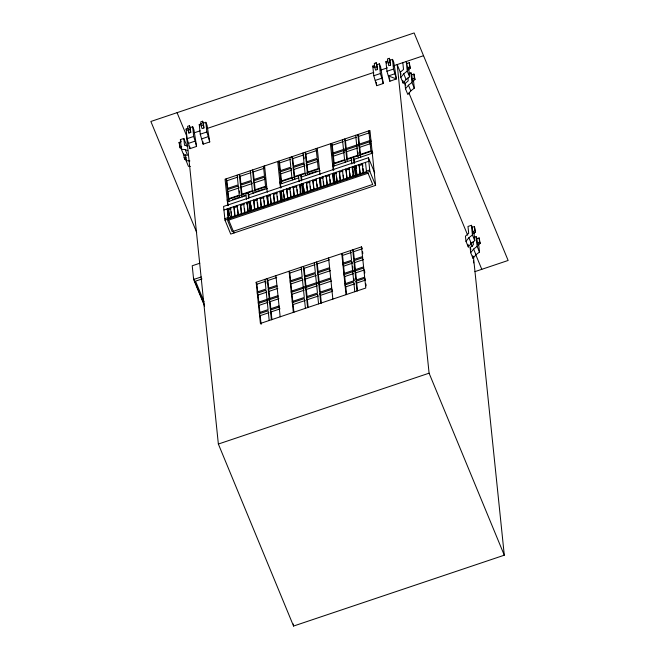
<?xml version="1.0" encoding="UTF-8"?>
<svg xmlns="http://www.w3.org/2000/svg" width="659" height="659" viewBox="0 0 659 659"><rect width="100%" height="100%" fill="white"/><g stroke="black" fill="none" stroke-linecap="round" stroke-linejoin="round"><path stroke-width="0.99" d="M408.794 69.047L409.593 76.782L406.092 79.517L403.151 83.141L400.796 77.449L403.736 73.833L407.237 71.09L406.241 61.427L408.218 69.846L410.318 68.149L409.255 62.679L407.064 63.412M413.49 80.423L414.289 88.158L410.788 90.893L407.847 94.517L405.499 88.825L408.44 85.209L411.941 82.466L410.944 72.803L409.223 73.38M465.979 241.326L468.92 237.701L472.421 234.966L471.424 225.304L467.989 226.457L468.697 233.311L465.443 236.177L465.979 241.326L468.327 247.01L471.267 243.393L474.768 240.65L473.969 232.924M478.673 244.3L479.472 252.026L475.971 254.769L473.03 258.386L470.683 252.702L473.623 249.077L477.116 246.342L476.119 236.68L474.406 237.256M407.559 68.248L409.659 66.551L409.255 62.679M412.262 79.624L414.354 77.927L413.959 74.055L411.76 74.788L412.262 79.624L412.921 81.222L415.013 79.525L413.959 74.055M472.742 232.125L474.834 230.428L474.439 226.548L472.239 227.289L472.742 232.125L473.401 233.714L475.493 232.017L474.439 226.548M477.445 243.501L479.538 241.795L479.134 237.924L476.943 238.665L477.445 243.501L478.104 245.09L480.197 243.393L479.134 237.924M470.683 252.702L470.147 247.553L473.401 244.687L473.096 241.746M387.484 61.098L385.952 61.616L386.948 71.279L389.84 81.246L396.413 78.94L393.761 62.341L392.525 59.384L390.095 60.208L390.589 65.043L388.744 65.669L387.459 58.939L389.304 58.313L390.095 60.208M189.454 125.712L187.609 126.339L188.013 130.21L188.902 133.069L190.748 132.434L190.245 127.607L189.454 125.712L190.748 132.434M202.61 121.24L200.764 121.866L201.16 125.737L202.058 128.596L203.903 127.97L203.4 123.134L202.61 121.24L203.903 127.97M376.149 62.786L374.304 63.412L374.707 67.284L375.597 70.142L377.442 69.508L376.94 64.681L376.149 62.786L377.442 69.508M190.245 127.607L192.683 126.775L193.919 129.741L196.571 146.413L189.998 148.646L187.107 138.678L186.102 129.016L188.4 128.233M203.4 123.134L205.83 122.31L207.066 125.268L209.727 141.94L203.145 144.173L200.254 134.205L199.257 124.543L201.555 123.76M376.94 64.681L379.37 63.849L380.614 66.806L383.266 83.487L376.684 85.719L373.793 75.752L372.796 66.089L374.328 65.57M188.013 130.21L189.858 129.584M201.16 125.737L203.005 125.111M374.707 67.284L376.553 66.658M387.854 62.811L389.7 62.185L389.304 58.313M187.107 138.678L193.68 136.446L192.683 126.775M200.254 134.205L206.835 131.973L205.83 122.31M373.793 75.752L380.375 73.52L379.37 63.849M386.948 71.279L393.522 69.047L392.525 59.384M188.581 143.341L195.155 141.1L193.68 136.446M201.728 138.868L208.31 136.635L206.835 131.973M375.268 80.414L381.849 78.174L380.375 73.52M394.996 73.709L388.423 75.942L396.413 78.94L393.522 69.047M194.273 132.788L200.13 130.82M206.959 128.53L373.785 72.432M380.614 70.134L387.443 67.836M393.291 65.867L423.539 55.702M181.39 149.28L185.204 149.56L187.551 155.252L183.737 154.972L181.39 149.28L180.393 139.617L183.82 138.464L186.167 144.156L186.373 146.109M181.653 148.077L180.121 147.929L179.067 142.459L181.258 141.718M227.75 188.507L226.943 180.739L237.932 177.04M240.93 184.075L240.123 176.307L251.104 172.617M254.127 179.709L253.32 171.933L264.284 168.251M280.404 170.739L279.605 162.962L290.578 159.272M293.601 166.365L292.794 158.597L303.774 154.906M306.872 162.913L305.965 154.165L316.946 150.474M333.083 153.02L332.284 145.252L343.257 141.561M346.263 148.662L345.456 140.886L356.453 137.187M359.427 144.164L358.628 136.397L369.6 132.706M331.428 153.498L370.943 140.21M238.27 186.003L239.217 195.155L228.228 198.845L227.281 189.701L238.27 186.003L239.052 187.906L228.063 191.596L228.904 199.726M251.441 181.579L252.381 190.723L241.408 194.413L240.461 185.27L251.441 181.579L251.977 182.881M264.597 177.156L265.544 186.299L254.58 189.981L253.633 180.838L264.597 177.156L265.14 178.457M290.94 168.292L291.888 177.444L280.907 181.134L279.968 171.983L290.94 168.292L291.723 170.195L280.75 173.885L281.591 182.008M304.112 163.869L305.059 173.012L294.079 176.703L293.14 167.559L304.112 163.869L304.895 165.763L293.922 169.454L294.655 176.563M317.284 159.437L318.223 168.58L307.251 172.271L306.303 163.127L317.284 159.437L318.066 161.331L307.086 165.022L307.827 172.139M331.551 154.643L371.058 141.356M359.748 147.254L370.72 143.563L369.963 141.726L370.91 150.87L359.929 154.56L358.99 145.417L359.748 147.254L360.481 154.363M242.01 194.339L241.268 187.222L252.249 183.531M255.181 189.907L254.44 182.798L265.404 179.108M333.429 156.167L344.402 152.476L343.619 150.582L344.566 159.725L333.594 163.416L332.647 154.272L333.429 156.167L334.162 163.284M347.318 158.86L346.585 151.743L357.573 148.053M266.697 186.497L227.19 199.784L228.376 205.6M319.384 168.786L279.869 182.073L281.063 187.889M232.676 199.512L239.085 197.354M242.215 196.366L244.959 195.443M256.302 191.629L264.523 188.869M308.947 173.861L317.177 171.093M227.973 201.679L245.766 195.698M249.143 197.609L248.838 194.669L267.488 188.4M280.652 183.968L298.436 177.988M301.814 179.899L301.509 176.958L320.167 170.681M333.742 170.17L333.339 166.249L351.988 159.98M354.608 163.226L354.204 159.305L372.87 153.028M374.732 172.946L368.439 157.723L223.566 206.44L224.983 220.155L230.732 234.077L375.605 185.36L369.938 130.498L225.065 179.207L227.8 205.666M223.928 209.99L368.809 161.274M224.834 218.697L228.121 217.594L228.516 218.541L227.619 209.834L230.905 208.722L230.518 207.774L231.466 216.984M235.049 215.806L234.2 207.618L237.495 206.514L237.1 205.567L238.056 214.768M241.631 213.59L240.782 205.402L244.077 204.298L243.69 203.351L244.637 212.552M248.221 211.374L247.372 203.186L250.667 202.082L250.272 201.135L251.227 210.345M254.802 209.158L253.954 200.979L257.249 199.866L256.853 198.919L257.809 208.129M261.409 206.934L260.56 198.754L263.855 197.651L263.46 196.695L264.416 205.905M267.15 196.539L266.755 195.591L268.098 205.748L267.15 196.539L270.437 195.435L270.05 194.487L270.997 203.689M274.581 202.511L273.732 194.323L277.027 193.219L276.632 192.271L277.587 201.481M281.162 200.295L280.322 192.115L283.609 191.003L283.222 190.056L284.169 199.265M286.904 189.899L286.508 188.952L287.859 199.109L286.904 189.899L290.199 188.787L289.803 187.84L290.759 197.049M294.334 195.863L293.486 187.683L296.781 186.571L296.393 185.624L297.736 195.781M300.924 193.655L300.076 185.467L303.371 184.363L302.975 183.416L304.318 193.573M306.657 183.251L306.27 182.304L307.613 192.461L306.657 183.251L309.928 182.156L309.541 181.209L310.488 190.41L313.783 189.306L312.836 180.096L314.071 189.232M313.223 181.044L316.518 179.94L316.122 178.993L317.465 189.149M320.653 187.016L319.804 178.836L323.099 177.724L322.712 176.777L323.66 185.986M327.243 184.8L326.394 176.62L329.689 175.508L329.294 174.561L330.25 183.77M333.825 182.592L332.976 174.404L336.271 173.301L335.876 172.345L337.227 182.502M340.514 181.398L339.566 172.188L342.853 171.085L342.466 170.137L343.413 179.347M346.996 178.161L346.148 169.973L349.443 168.869L349.048 167.921L350.003 177.131M353.578 175.945L352.738 167.765L356.025 166.653L355.638 165.706L356.98 175.862M359.32 165.549L358.924 164.602L360.275 174.759L359.32 165.549L362.615 164.437L362.219 163.49L363.175 172.699M366.412 171.093L369.707 169.989M228.179 218.088L366.462 171.595L365.514 162.386M262.002 207.363L264.926 206.382M281.517 200.806L284.441 199.817M224.983 220.155L369.856 171.439L368.439 157.723M199.809 263.229L192.222 265.775L193.639 279.498L204.603 306.04M193.639 279.498L201.226 276.945M202.025 278.946L195.534 281.129L204.15 301.987M361.519 246.87L365.778 288.024L260.412 323.454L256.162 282.299L361.519 246.87L362.31 248.773L353.529 251.722L354.328 259.498M290.644 280.841L289.845 273.065L301.921 269.004M257.743 291.97L256.944 284.194L265.725 281.245L265.923 283.189M268.724 288.28L267.916 280.503L276.698 277.554M304.944 276.105L304.137 268.328L315.109 264.638M318.108 271.673L317.308 263.897L329.376 259.844M343.355 263.188L342.548 255.412L351.329 252.463M257.167 292.019L265.948 289.062L264.943 279.35M276.92 285.372L268.139 288.329L267.134 278.609L267.916 280.503M290.092 280.948L302.16 276.887L301.155 267.167M329.599 267.661L317.531 271.722L316.526 262.002L317.308 263.897M342.771 263.229L351.552 260.28L350.547 250.56M362.524 256.59L353.743 259.539L352.746 249.827L353.529 251.722M269.202 298.618L268.254 289.466L277.035 286.517M305.422 286.434L304.474 277.291L315.447 273.6L316.394 282.744M318.594 282.011L317.646 272.859L329.722 268.806M343.627 266.154L352.4 263.196L351.667 261.425L342.886 264.374L343.627 266.154L344.468 274.284M354.806 269.828L353.867 260.684L362.648 257.735M291.805 292.052L290.965 283.922L303.041 279.869M306.073 287.258L305.232 279.128L316.213 275.437M319.244 282.826L318.404 274.696L330.48 270.643M258.905 303.181L258.064 295.059L266.846 292.102M269.778 298.478L269.037 291.369L277.818 288.411M355.382 269.696L354.649 262.579L363.43 259.63M258.229 302.308L277.983 295.66M291.154 291.237L330.661 277.95M343.833 273.518L363.587 266.879M278.098 296.805L258.344 303.445L259.127 305.348L259.86 312.457M330.785 279.095L291.27 292.374L292.052 294.268L292.893 302.399M363.71 268.015L343.949 274.663L344.739 276.558L345.58 284.688M259.127 305.348L267.908 302.39L267.126 300.496L268.073 309.639L259.292 312.588M270.94 309.779L270.099 301.657L278.881 298.7M292.052 294.268L304.128 290.215M307.061 296.583L306.32 289.474L317.3 285.784M320.225 292.159L319.491 285.042L331.568 280.989M344.739 276.558L353.512 273.609M356.445 279.976L355.712 272.867L364.493 269.918M279.045 305.949L270.264 308.898L269.317 299.754L270.099 301.657M292.217 301.517L304.285 297.464L303.346 288.321M331.724 288.238L319.656 292.291L318.709 283.148L319.491 285.042M344.896 283.807L353.677 280.858L352.73 271.706M364.649 277.167L355.876 280.116L354.929 270.973L355.712 272.867M271.384 319.763L270.379 310.043L279.161 307.094L279.918 308.931L271.146 311.88L271.945 319.656M307.605 307.58L306.6 297.868L317.58 294.178L318.577 303.89M320.776 303.156L319.772 293.436L331.848 289.375L332.63 291.278L320.554 295.331L321.361 303.107M356.997 290.973L355.992 281.261L364.773 278.304L365.506 280.083L356.725 283.041L357.532 290.808M261.096 324.376L260.19 315.628L268.971 312.679M293.922 312.333L293.115 304.557L305.191 300.504M308.165 307.473L307.358 299.705L318.338 296.015M346.601 294.622L345.802 286.846L354.583 283.897M474.966 271.615L508.138 260.462L414.132 32.95L150.862 121.478L196.687 232.388M473.45 256.788L504.292 555.191L293.56 626.05L218.36 444.042L429.091 373.183L397.196 64.557L401.051 74.195M188.136 145.878L184.528 145.326L183.82 138.464M185.492 154.857L186.093 160.656L189.899 160.936M190.344 166.488L188.441 166.348L186.093 160.656M179.462 146.331L181.76 146.553M183.762 153.835L184.166 157.707L186.464 157.929M184.166 157.707L184.825 159.305L186.357 159.453M185.204 149.56L187.799 150.664M385.952 61.616L386.569 63.099M372.796 66.089L373.414 67.564M199.257 124.543L199.875 126.026M186.102 129.016L186.719 130.49M409.659 66.551L410.318 68.149M414.354 77.927L415.013 79.525M410.944 72.803L411.76 74.788M474.834 230.428L475.493 232.017M479.538 241.795L480.197 243.393M471.424 225.304L472.239 227.289M476.119 236.68L476.943 238.665M407.237 71.09L409.593 76.782M411.941 82.466L414.289 88.158M472.421 234.966L474.768 240.65M477.116 246.342L479.472 252.026M403.736 73.833L406.092 79.517M408.44 85.209L410.788 90.893M468.92 237.701L471.267 243.393M473.623 249.077L475.971 254.769M404.247 81.625L405.746 85.571M408.942 93.001L467.692 235.189M470.831 242.776L472.396 246.565M475.526 254.152L481.795 269.317M470.147 247.553L470.93 249.448M372.607 152.377L372.063 151.068L332.556 164.355L333.339 166.249M370.968 151.438L371.775 153.399M358.628 136.397L357.862 134.56L358.867 144.272M369.856 171.439L375.605 185.36M359.995 155.129L360.803 157.089M357.796 155.87L358.603 157.822M354.204 159.305L353.397 157.344L354.007 163.226M345.456 140.886L344.673 138.991L345.678 148.703M346.585 151.743L345.802 149.848L346.741 158.992L357.738 155.302L356.791 146.15M352.738 167.765L352.343 166.809L353.298 176.019M346.799 159.569L347.581 161.463M344.624 160.302L345.407 162.196M346.148 169.973L345.761 169.025L347.104 179.182M429.091 373.183L504.292 555.191M332.284 145.252L331.526 143.415L332.531 153.127M339.566 172.188L339.171 171.241L340.126 180.451M333.652 163.992L334.434 165.887M332.976 174.404L332.589 173.457L333.536 182.667M326.394 176.62L325.999 175.673L327.342 185.83M353.867 260.684L354.649 262.579M319.804 178.836L319.417 177.881L320.365 187.09M305.965 154.165L305.183 152.27L306.188 161.982L317.16 158.292L316.155 148.58M355.992 281.261L356.725 283.041M306.303 163.127L307.086 165.022M342.548 255.412L341.766 253.517L346.016 294.664M307.308 172.847L308.091 174.742M305.117 173.581L305.9 175.475M301.509 176.958L300.726 175.063L301.336 180.937M292.794 158.597L292.011 156.702L293.016 166.414L303.997 162.724L302.992 153.012M345.802 286.846L345.019 284.952L353.792 281.994L354.797 291.715M293.14 167.559L293.922 169.454M300.076 185.467L299.68 184.52L300.636 193.73M294.136 177.271L294.919 179.174M291.945 178.012L292.728 179.907M293.486 187.683L293.098 186.736L294.046 195.945M279.605 162.962L278.839 161.125L279.844 170.846L290.825 167.155L289.82 157.435M279.968 171.983L280.75 173.885M280.973 181.703L281.755 183.597M317.646 272.859L318.404 274.696M280.322 192.115L279.927 191.159L280.882 200.369M319.772 293.436L320.554 295.331M264.02 167.6L263.476 166.29L264.481 176.011L253.517 179.701L252.512 169.981L253.32 171.933M273.732 194.323L273.345 193.375L274.292 202.585M304.137 268.328L303.354 266.434L304.359 276.146L315.332 272.455L314.327 262.743M304.474 277.291L305.232 279.128M265.602 186.868L266.384 188.762M306.32 289.474L305.537 287.579L306.484 296.723L317.457 293.033L316.518 283.889M306.6 297.868L307.358 299.705M253.633 180.838L254.44 182.798M260.56 198.754L260.173 197.807L261.121 207.017M289.845 273.065L289.087 271.228L293.337 312.382M254.638 190.558L255.42 192.453M290.965 283.922L290.207 282.085L302.283 278.032L303.222 287.176M252.446 191.291L253.229 193.194M253.954 200.979L253.567 200.031L254.514 209.232M248.838 194.669L248.056 192.774L248.657 198.647M240.123 176.307L239.341 174.413L240.346 184.125L251.318 180.434L250.321 170.722M293.115 304.557L292.332 302.662L304.409 298.601L305.414 308.321M240.461 185.27L241.268 187.222M247.372 203.186L246.977 202.239L247.932 211.448M241.466 194.982L242.248 196.884M239.275 195.723L240.057 197.618M240.782 205.402L240.395 204.455L241.342 213.664M226.943 180.739L226.161 178.844L227.166 188.556L238.154 184.866L237.149 175.146M227.281 189.701L228.063 191.596M268.254 289.466L269.037 291.369M234.2 207.618L233.805 206.671L234.761 215.88M228.286 199.413L229.068 201.316M270.379 310.043L271.146 311.88M227.619 209.834L227.223 208.887L228.269 219.043L234.027 232.973L233.929 232.017M227.306 209.455L230.782 217.865M256.162 282.299L256.944 284.194M258.064 295.059L257.282 293.164L266.063 290.207L267.01 299.351M177.065 112.664L186.464 135.416L218.36 444.042M260.19 315.628L259.407 313.733L268.188 310.784L269.193 320.496M180.393 139.617L180.97 141.018M179.067 142.459L179.726 144.057M193.491 278.04L195.888 284.227M196.283 285.174L197.848 288.971M198.244 289.919L200.591 295.603M200.979 296.55L202.552 300.347M202.939 301.295L204.117 304.137M389.7 62.185L390.589 65.043M381.849 78.174L383.266 83.487M208.31 136.635L209.727 141.94M195.155 141.1L196.571 146.413M477.899 243.163L478.104 245.09M473.45 260.964L473.648 262.892M472.767 255.816L473.03 258.386M468.063 244.44L468.327 247.01M412.625 78.322L412.921 81.222M408.02 67.91L408.218 69.846M407.913 77.877L408.218 80.818L404.964 83.677L405.499 88.825M402.814 62.58L403.522 69.442L400.268 72.301L400.796 77.449M402.88 80.563L403.151 83.141M389.485 77.82L389.84 81.246M376.33 82.293L376.602 84.863M368.842 130.869L369.847 140.581M362.615 164.437L362.821 166.488M363.035 168.531L363.455 172.625M357.994 152.114L358.208 154.148M355.671 135.293L356.676 145.013M356.025 166.653L356.239 168.704M356.453 170.747L356.873 174.841M354.913 166.159L355.926 175.961M354.311 166.167L355.325 175.961M362.607 251.68L362.804 253.624M364.6 270.931L364.806 272.966M365.91 283.971L366.107 285.915M351.206 158.086L351.807 163.967M352.211 167.88L352.417 169.841M352.919 174.742L353.125 176.703M349.863 172.963L350.291 177.057M342.499 139.724L343.504 149.436M354.04 278.683L354.254 280.718M343.281 175.179L343.701 179.264M352.722 266.244L352.927 268.279M351.667 261.425L352.614 270.569M336.691 177.386L337.12 181.48M334.146 174.091L335.06 182.905M330.431 143.786L333.157 170.236M333.462 173.177L334.475 182.971M330.11 179.602L330.53 183.696M323.528 181.818L323.948 185.912M317.259 148.209L319.994 174.668M320.398 178.581L321.205 186.423M328.594 257.941L332.853 299.095M316.938 184.034L317.259 187.098M310.356 186.25L310.669 189.314M303.972 156.85L304.178 158.794M303.791 188.449L304.104 191.522M302.217 183.812L303.231 193.614M301.633 183.877L302.646 193.672M298.527 175.796L299.137 181.678M300.15 191.472L300.356 193.433M297.102 189.644L297.522 193.738M290.512 191.86L290.94 195.954M283.93 194.076L284.35 198.161M281.467 191.802L282.274 199.644M277.744 161.496L280.479 187.947M280.882 191.868L281.797 200.69M277.34 196.283L277.768 200.377M270.758 198.499L271.178 202.593M264.572 165.928L267.307 192.379M267.711 196.3L268.526 204.133M275.915 275.66L280.166 316.806M264.177 200.715L264.597 204.809M257.562 202.939L257.99 207.033M250.98 205.155L251.4 209.241M293.354 624.007L293.56 626.05M249.547 201.522L250.56 211.325M248.962 201.588L249.975 211.382M245.856 193.507L246.466 199.389M246.771 202.329L246.968 204.282M244.497 208.392L244.818 211.457M239.365 190.953L239.579 192.98M237.808 209.578L238.237 213.673M231.227 211.794L231.647 215.888M228.78 209.521L229.39 215.402M228.203 209.587L228.607 213.5M202.881 141.603L203.145 144.173M188.606 130.169L188.902 133.069M189.817 146.932L189.998 148.646M184.627 157.369L184.825 159.305M179.923 145.993L180.121 147.929M368.06 173.235L227.577 220.468L232.215 231.688L372.697 184.446L368.06 173.235"/></g></svg>
